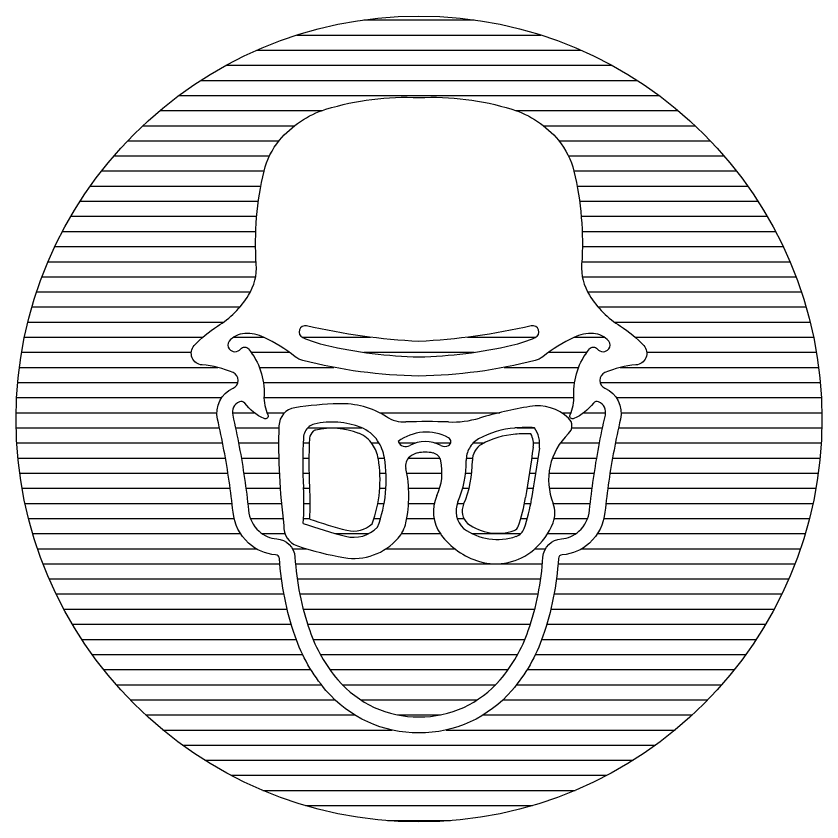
# Model space of a CAD drawing. Header units: millimetres. Extents: x -3 to 2253, y -3 to 1300.
# Drawn here: x 418.83 to 428.83, y 900.86 to 910.86 of the extents above; entities that cross this region are included whole.
import ezdxf

# ---------------------------------------------------------------- set-up
doc = ezdxf.new("R2010")
doc.units = ezdxf.units.MM
doc.layers.add('CYAN', color=4, linetype='Continuous')
doc.layers.add('VEILIG', color=7, linetype='Continuous')

# ---------------------------------------------------------------- blocks, each defined once
blk = doc.blocks.new('*X595')
at = {"color": 0}
for p, q in [((31.143, 248.812), (32.515, 248.812)), ((30.315, 248.625), (33.343, 248.625)), ((29.818, 248.438), (33.84, 248.438)), ((29.436, 248.25), (34.222, 248.25)), ((29.121, 248.062), (34.538, 248.062)), ((28.85, 247.875), (34.809, 247.875)), ((28.612, 247.688), (30.626, 247.688)), ((33.033, 247.688), (35.046, 247.688)), ((28.402, 247.5), (30.285, 247.5)), ((33.374, 247.5), (35.257, 247.5)), ((28.213, 247.312), (30.093, 247.312)), ((33.566, 247.312), (35.446, 247.312)), ((28.043, 247.125), (29.974, 247.125)), ((33.685, 247.125), (35.616, 247.125)), ((27.889, 246.938), (29.907, 246.938)), ((33.752, 246.938), (35.77, 246.938)), ((27.749, 246.75), (29.867, 246.75)), ((33.792, 246.75), (35.909, 246.75)), ((27.623, 246.562), (29.837, 246.562)), ((33.822, 246.562), (36.036, 246.562)), ((27.508, 246.375), (29.816, 246.375)), ((33.843, 246.375), (36.151, 246.375)), ((27.404, 246.188), (29.804, 246.188)), ((33.854, 246.188), (36.254, 246.188)), ((27.31, 246), (29.802, 246)), ((33.857, 246), (36.348, 246)), ((27.226, 245.812), (29.808, 245.812)), ((33.85, 245.812), (36.432, 245.812)), ((27.151, 245.625), (29.802, 245.625)), ((33.857, 245.625), (36.507, 245.625)), ((27.085, 245.438), (29.737, 245.438)), ((33.921, 245.438), (36.574, 245.438)), ((27.026, 245.25), (29.607, 245.25)), ((34.052, 245.25), (36.632, 245.25)), ((26.976, 245.062), (29.404, 245.062)), ((34.254, 245.062), (36.682, 245.062)), ((26.933, 244.875), (29.146, 244.875)), ((34.513, 244.875), (36.725, 244.875)), ((26.898, 244.688), (29.004, 244.688)), ((34.655, 244.688), (36.76, 244.688)), ((26.87, 244.5), (29.332, 244.5)), ((34.327, 244.5), (36.788, 244.5)), ((26.85, 244.312), (29.581, 244.312)), ((34.078, 244.312), (36.809, 244.312)), ((26.836, 244.125), (29.38, 244.125)), ((34.278, 244.125), (36.822, 244.125)), ((26.83, 243.938), (29.321, 243.938)), ((34.338, 243.938), (36.829, 243.938)), ((26.83, 243.75), (29.353, 243.75)), ((34.305, 243.75), (36.828, 243.75)), ((26.838, 243.562), (29.392, 243.562)), ((34.266, 243.562), (36.82, 243.562)), ((26.853, 243.375), (29.427, 243.375)), ((34.231, 243.375), (36.806, 243.375)), ((26.875, 243.188), (29.458, 243.188)), ((34.2, 243.188), (36.784, 243.188)), ((26.904, 243), (29.486, 243)), ((34.172, 243), (36.755, 243)), ((26.94, 242.812), (29.51, 242.812)), ((34.149, 242.812), (36.718, 242.812)), ((26.984, 242.625), (29.535, 242.625)), ((34.123, 242.625), (36.674, 242.625)), ((27.036, 242.438), (29.615, 242.438)), ((34.044, 242.438), (36.623, 242.438)), ((27.096, 242.25), (29.807, 242.25)), ((33.851, 242.25), (36.563, 242.25)), ((27.163, 242.062), (30.103, 242.062)), ((33.555, 242.062), (36.495, 242.062)), ((27.24, 241.875), (30.123, 241.875)), ((33.535, 241.875), (36.418, 241.875)), ((27.326, 241.688), (30.153, 241.688)), ((33.505, 241.688), (36.333, 241.688)), ((27.421, 241.5), (30.193, 241.5)), ((33.465, 241.5), (36.237, 241.5)), ((27.527, 241.312), (30.244, 241.312)), ((33.415, 241.312), (36.132, 241.312)), ((27.643, 241.125), (30.305, 241.125)), ((33.353, 241.125), (36.015, 241.125)), ((27.772, 240.938), (30.385, 240.938)), ((33.274, 240.938), (35.886, 240.938)), ((27.914, 240.75), (30.488, 240.75)), ((33.171, 240.75), (35.745, 240.75)), ((28.071, 240.562), (30.618, 240.562)), ((33.04, 240.562), (35.588, 240.562)), ((28.244, 240.375), (30.787, 240.375)), ((32.871, 240.375), (35.415, 240.375)), ((28.436, 240.188), (31.032, 240.188)), ((32.627, 240.188), (35.223, 240.188)), ((28.651, 240), (31.493, 240)), ((32.165, 240), (35.008, 240)), ((28.893, 239.812), (34.765, 239.812)), ((29.171, 239.625), (34.488, 239.625)), ((29.496, 239.438), (34.162, 239.438)), ((29.893, 239.25), (33.766, 239.25)), ((30.42, 239.062), (33.238, 239.062)), ((31.44, 238.875), (32.219, 238.875))]:
    blk.add_line(p, q, dxfattribs=at)
blk = doc.blocks.new('*X594')
at = {"color": 0}
for p, q in [((29.528, 244.875), (29.902, 244.875)), ((33.756, 244.875), (34.131, 244.875)), ((29.746, 244.688), (30.22, 244.688)), ((33.439, 244.688), (33.913, 244.688)), ((29.848, 244.5), (30.771, 244.5)), ((32.888, 244.5), (33.81, 244.5)), ((29.898, 244.312), (33.76, 244.312)), ((29.906, 244.125), (33.753, 244.125)), ((29.513, 243.938), (29.785, 243.938)), ((29.943, 243.938), (30.161, 243.938)), ((31.339, 243.938), (32.832, 243.938)), ((33.6, 243.938), (33.716, 243.938)), ((33.874, 243.938), (34.145, 243.938)), ((29.551, 243.75), (30.09, 243.75)), ((33.725, 243.75), (34.107, 243.75)), ((29.589, 243.562), (30.087, 243.562)), ((33.585, 243.562), (34.069, 243.562)), ((29.623, 243.375), (30.089, 243.375)), ((31.7, 243.375), (32.087, 243.375)), ((33.486, 243.375), (34.035, 243.375)), ((29.654, 243.188), (30.095, 243.188)), ((31.678, 243.188), (32.115, 243.188)), ((33.443, 243.188), (34.005, 243.188)), ((29.681, 243), (30.106, 243)), ((31.7, 243), (32.086, 243)), ((33.445, 243), (33.978, 243)), ((29.704, 242.812), (30.121, 242.812)), ((31.7, 242.812), (32.019, 242.812)), ((33.494, 242.812), (33.955, 242.812)), ((29.738, 242.625), (30.141, 242.625)), ((31.677, 242.625), (32.015, 242.625)), ((33.51, 242.625), (33.921, 242.625)), ((29.88, 242.438), (30.165, 242.438)), ((31.612, 242.438), (32.093, 242.438)), ((33.426, 242.438), (33.779, 242.438)), ((30.259, 242.25), (30.43, 242.25)), ((31.422, 242.25), (32.273, 242.25)), ((33.269, 242.25), (33.399, 242.25)), ((30.297, 242.062), (33.362, 242.062)), ((30.318, 241.875), (33.34, 241.875)), ((30.35, 241.688), (33.308, 241.688)), ((30.393, 241.5), (33.266, 241.5)), ((30.447, 241.312), (33.212, 241.312)), ((30.514, 241.125), (33.145, 241.125)), ((30.604, 240.938), (33.054, 240.938)), ((30.722, 240.75), (32.936, 240.75)), ((30.877, 240.562), (32.782, 240.562)), ((31.104, 240.375), (32.554, 240.375)), ((31.563, 240.188), (32.095, 240.188))]:
    blk.add_line(p, q, dxfattribs=at)
blk = doc.blocks.new('*X593')
at = {"color": 0}
for p, q in [((33.046, 243.75), (33.263, 243.75)), ((32.502, 243.562), (32.638, 243.562)), ((33.25, 243.562), (33.327, 243.562)), ((32.416, 243.375), (32.494, 243.375)), ((33.227, 243.375), (33.304, 243.375)), ((32.407, 243.188), (32.484, 243.188)), ((33.198, 243.188), (33.276, 243.188)), ((32.371, 243), (32.451, 243)), ((33.169, 243), (33.247, 243)), ((32.305, 242.812), (32.388, 242.812)), ((33.139, 242.812), (33.217, 242.812)), ((32.304, 242.625), (32.387, 242.625)), ((33.093, 242.625), (33.173, 242.625)), ((32.489, 242.438), (33.093, 242.438))]:
    blk.add_line(p, q, dxfattribs=at)
blk = doc.blocks.new('*X592')
at = {"color": 0}
for p, q in [((31.58, 243.562), (31.792, 243.562)), ((32.023, 243.562), (32.222, 243.562))]:
    blk.add_line(p, q, dxfattribs=at)
blk = doc.blocks.new('*X591')
at = {"color": 0}
for p, q in [((30.449, 243.75), (31.118, 243.75)), ((30.392, 243.562), (30.469, 243.562)), ((31.24, 243.562), (31.333, 243.562)), ((30.387, 243.375), (30.464, 243.375)), ((31.323, 243.375), (31.401, 243.375)), ((30.388, 243.188), (30.465, 243.188)), ((31.344, 243.188), (31.421, 243.188)), ((30.396, 243), (30.473, 243)), ((31.342, 243), (31.419, 243)), ((30.402, 242.812), (30.479, 242.812)), ((31.318, 242.812), (31.396, 242.812)), ((30.396, 242.625), (30.473, 242.625)), ((31.27, 242.625), (31.35, 242.625)), ((30.795, 242.438), (31.205, 242.438))]:
    blk.add_line(p, q, dxfattribs=at)
blk = doc.blocks.new('*X590')
at = {"color": 0}
for p, q in [((30.38, 244.875), (31.226, 244.875)), ((32.433, 244.875), (33.279, 244.875)), ((31.143, 244.688), (32.515, 244.688))]:
    blk.add_line(p, q, dxfattribs=at)
blk = doc.blocks.new('PIC-123')
at = {"layer": 'VEILIG'}
for points in [[(18.829, 4.848, -0.08762), (19.983, 4.704, -0.14544), (20.56, 4.319, -0.11566), (20.752, 3.935, -0.07525), (20.848, 2.781, 0.1573), (20.945, 2.396, 0.11468), (21.329, 2.012, -0.06896), (21.618, 1.771, -0.62615), (21.522, 1.531, 0.08699), (21.137, 1.435, 0.64966), (21.137, 1.242, -0.3586), (21.329, 0.858, 0.01982), (21.185, 0.089, 0.01068), (21.137, -0.296, -0.18231), (20.945, -0.681, -0.17248), (20.608, -0.825, 0.37761), (20.56, -0.873, -0.06715), (20.368, -1.834, -0.0941), (19.983, -2.508, -0.2206), (18.829, -3.036, -0.2206), (17.675, -2.508, -0.0941), (17.291, -1.834, -0.06715), (17.098, -0.873, 0.37761), (17.05, -0.825, -0.17248), (16.714, -0.681, -0.18231), (16.522, -0.296, 0.01068), (16.473, 0.089, 0.01982), (16.329, 0.858, -0.3586), (16.522, 1.242, 0.64966), (16.522, 1.435, 0.08699), (16.137, 1.531, -0.62615), (16.041, 1.771, -0.06896), (16.329, 2.012, 0.11468), (16.714, 2.396, 0.1573), (16.81, 2.781, -0.07525), (16.906, 3.935, -0.11566), (17.098, 4.319, -0.14544), (17.675, 4.704, -0.08762)], [(17.675, 1.775, 0.05159), (18.829, 1.631, 0.05159), (19.983, 1.775, 0.04719), (20.272, 1.871, 0.90987), (20.223, 2.016, -0.04522), (18.829, 1.823, -0.04522), (17.435, 2.016, 0.90987), (17.387, 1.871, 0.04719)], [(21.142, 0.907, 0.3586), (21.059, 1.073, 0.34511), (20.993, 1.056, -0.11855), (20.752, 0.864, -0.70201), (20.704, 0.912, 0.12127), (20.752, 1.152, -0.18492), (20.945, 1.729, -0.47282), (21.041, 1.729, 0.47282), (21.185, 1.729, 0.35794), (21.185, 1.825, 0.21298), (20.993, 1.921, 0.12127), (20.752, 1.873, 0.06), (20.368, 1.633, -0.10782), (20.272, 1.585, -0.05821), (18.829, 1.392, -0.05821), (17.387, 1.585, -0.10782), (17.291, 1.633, 0.06), (16.906, 1.873, 0.12127), (16.666, 1.921, 0.21298), (16.473, 1.825, 0.35794), (16.473, 1.729, 0.47282), (16.618, 1.729, -0.47282), (16.714, 1.729, -0.18492), (16.906, 1.152, 0.12127), (16.954, 0.912, -0.70201), (16.906, 0.864, -0.11855), (16.666, 1.056, 0.34511), (16.6, 1.073, 0.3586), (16.517, 0.907, -0.01982), (16.664, 0.122, -0.01068), (16.713, -0.27, 0.18231), (16.844, -0.534, 0.17248), (17.063, -0.627, -0.37761), (17.29, -0.855, 0.06715), (17.473, -1.766, 0.0941), (17.822, -2.377, 0.22077), (18.829, -2.838, 0.22077), (19.837, -2.377, 0.0941), (20.186, -1.766, 0.06715), (20.368, -0.855, -0.37761), (20.596, -0.627, 0.17248), (20.814, -0.534, 0.18231), (20.946, -0.27, -0.01068), (20.995, 0.122, -0.01982)]]:
    blk.add_lwpolyline(points, format="xyb", close=True, dxfattribs=at)
blk.add_circle((18.829, 0.86), 5, dxfattribs=at)
for centre, radius, start, end in [((17.982, -3.608), 4.66, 91.8437, 98.562), ((17.866, 0), 1.05, 57.8008, 91.8437), ((21.245, -4.917), 6.023, 99.942, 106.0472), ((20.302, 0.464), 0.56, 46.6595, 99.942), ((17.323, 0.77), 0.232, 98.562, 178.264), ((17.748, -0.164), 0.986, 68.4283, 102.7743), ((18.653, 1.251), 0.428, 237.8008, 271.7972), ((18.931, -7.605), 8.432, 88.2028, 91.7972), ((19.235, 2.072), 1.25, 268.2028, 286.0472), ((20.595, 0.775), 0.132, 313.3405, 46.6595), ((24.826, 0.543), 7.739, 178.264, 187.4514), ((17.594, 0.614), 0.199, 130.3558, 176.5141), ((17.563, 0.651), 0.15, 102.7743, 130.3558), ((17.594, 0.614), 0.122, 130.3558, 176.5141), ((17.563, 0.651), 0.0735, 102.7743, 130.3558), ((17.748, -0.164), 0.909, 68.4283, 102.7743), ((17.945, 0.336), 0.449, 34.2521, 68.4283), ((20.113, -0.385), 1.137, 94.7473, 118.6512), ((20.157, -0.914), 1.668, 86.3638, 94.7473), ((19.984, 0.55), 0.343, 351.2259, 35.6666), ((22.451, 0.318), 5.064, 176.5141, 183.4859), ((22.451, 0.318), 4.988, 176.5141, 183.4859), ((17.945, 0.336), 0.372, 34.2521, 68.4283), ((18.92, 0.12), 0.577, 61.4935, 127.3039), ((19.17, 0.579), 0.0547, 298.5065, 61.4935), ((19.706, 0.361), 0.287, 118.6512, 151.3488), ((20.113, -0.385), 1.06, 94.7473, 118.6512), ((20.157, -0.914), 1.591, 87.7708, 94.7473), ((19.984, 0.55), 0.266, 351.2259, 28.0854), ((21.228, 0.104), 0.79, 133.3405, 201.6018), ((17.882, 0.293), 0.448, 9.3507, 34.2521), ((17.882, 0.293), 0.525, 9.3507, 34.2521), ((18.665, 0.622), 0.104, 204.6236, 298.5065), ((18.907, 0.176), 0.403, 61.4935, 118.5065), ((19.148, 0.619), 0.101, 241.4935, 298.5065), ((19.706, 0.361), 0.21, 118.6512, 151.3488), ((660.517, -98.314), 647.851, 171.225869, 171.281807), ((18.857, 0.226), 0.217, 102.2514, 130.8787), ((18.907, -0.005), 0.453, 77.7486, 102.2514), ((18.977, 0.315), 0.126, 12.2514, 77.7486), ((19.733, 0.346), 0.318, 151.3488, 180.5787), ((19.733, 0.346), 0.241, 151.3488, 180.5787), ((660.517, -98.314), 647.774, 171.225869, 171.281807), ((16.764, 0.108), 1.582, 339.7272, 9.3507), ((16.764, 0.108), 1.659, 339.1271, 9.3507), ((18.812, 0.278), 0.149, 130.8787, 192.2514), ((18.432, 0.197), 0.683, 335.0682, 12.2514), ((18.15, 0.33), 1.265, 336.8014, 0.5787), ((18.15, 0.33), 1.342, 336.8014, 0.5787), ((17.117, -0.091), 1.586, 347.7486, 12.2514), ((14.164, -0.187), 3.238, 355.6035, 3.4859), ((14.164, -0.187), 3.315, 356.6269, 3.4859), ((19.481, -0.29), 0.474, 155.0682, 216.3529), ((19.58, -0.283), 0.291, 156.8014, 227.529), ((19.58, -0.283), 0.214, 156.8014, 226.5278), ((18.187, 0.185), 1.987, 340.6457, 351.2818), ((18.187, 0.185), 2.064, 340.6457, 351.2818), ((20.19, -0.307), 0.326, 338.3982, 21.6018), ((19.353, 5.058), 5.756, 250.9309, 255.7355), ((17.398, -0.481), 0.247, 175.2721, 251.7411), ((19.353, 5.058), 5.833, 250.3522, 255.7355), ((18.018, -0.195), 0.413, 255.7355, 315.7888), ((18.018, -0.195), 0.336, 255.7355, 313.1775), ((18.242, -0.335), 0.435, 319.1213, 347.7486), ((19.803, 0.067), 0.703, 233.3746, 289.3543), ((19.803, 0.067), 0.626, 233.7513, 289.3543), ((19.983, -0.445), 0.0836, 289.3543, 340.6457), ((19.983, -0.445), 0.161, 289.3543, 340.6457), ((19.695, -0.111), 0.859, 310.5265, 338.3982), ((19.838, -0.028), 0.917, 216.3529, 253.663), ((18.021, -0.144), 0.726, 260.1864, 319.1213), ((18.586, 3.119), 4.038, 251.7411, 260.1864), ((19.784, -0.214), 0.723, 253.663, 310.5265)]:
    blk.add_arc(centre, radius, start, end, dxfattribs=at)
at = {"layer": 'CYAN'}
for name in ['*X595', '*X594', '*X590', '*X591', '*X593', '*X592']:
    blk.add_blockref(name, (-13, -243), dxfattribs=at)

msp = doc.modelspace()

# ---------------------------------------------------------------- block references
msp.add_blockref('PIC-123', (405, 905))

doc.saveas('drawing.dxf')
